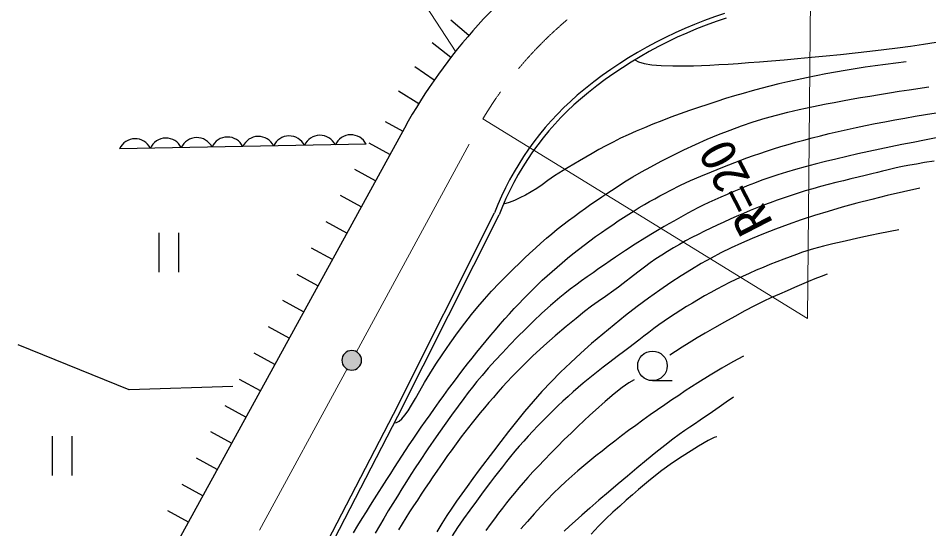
# Model space of a CAD drawing. Units: millimetres, scale not verified. Extents: x 40000 to 680000, y 20000 to 380000.
# Drawn here: x 217459 to 263702, y 290394 to 316345 of the extents above; entities that cross this region are included whole.
import ezdxf
from ezdxf.enums import TextEntityAlignment as Align

# ---------------------------------------------------------------- set-up
doc = ezdxf.new("R2010")
doc.units = ezdxf.units.MM
doc.header["$LTSCALE"] = 1000
doc.linetypes.add('CHAIN', pattern=[18.5, 12, -1.5, 3.5, -1.5])
for name, color, linetype, lineweight in [('M-BGD', 7, 'Continuous', 25), ('M-BMK', 2, 'CHAIN', 13), ('M-BMK-SRVR', 3, 'Continuous', 25), ('M-STR-HTXT', 7, 'Continuous', 13), ('M-STR-STRC', 7, 'Continuous', 25)]:
    doc.layers.add(name, color=color, linetype=linetype, lineweight=lineweight)
doc.styles.add('ＭＳ ゴシック', font='')
doc.styles.get('ＭＳ ゴシック').set_extended_font_data('MS Gothic')

msp = doc.modelspace()

# ---------------------------------------------------------------- hatches: boundary and pattern name
at = {"layer": 'M-BMK-SRVR'}
msp.add_hatch(color=256, dxfattribs=at).paths.add_polyline_path([(234895, 298957, 1), (233895, 298957, 1)])

# ---------------------------------------------------------------- linework, layer by layer
at = {"layer": 'M-BGD'}
for p, q in [((240344, 315471), (239433, 316252)), ((239436, 314356), (238486, 315090)), ((238586, 313197), (237600, 313881)), ((237796, 311995), (236777, 312629)), ((237069, 310755), (218058, 276058)), ((236087, 311102), (236988, 310608)), ((235126, 309935), (222607, 309709)), ((236338, 309421), (235285, 309997)), ((235607, 308086), (234554, 308663)), ((234875, 306752), (233823, 307328)), ((236518, 296226), (241647, 306446)), ((236741, 296112), (241876, 306345)), ((234144, 305417), (233092, 305994)), ((224592, 305433), (224592, 303433)), ((225592, 305433), (225592, 303433)), ((233413, 304083), (232361, 304659)), ((232682, 302748), (231629, 303325)), ((231951, 301414), (230898, 301990)), ((231219, 300079), (230167, 300656)), ((230488, 298745), (229436, 299321)), ((229757, 297410), (228705, 297987)), ((249668, 297924), (250668, 297924)), ((229026, 296075), (227973, 296652)), ((227175, 278183), (236518, 296226)), ((227401, 278075), (236741, 296112)), ((219182, 295103), (219182, 293103)), ((220182, 295103), (220182, 293103)), ((228295, 294741), (227242, 295318)), ((227563, 293406), (226511, 293983)), ((226832, 292072), (225780, 292649)), ((226101, 290737), (225049, 291314))]:
    msp.add_line(p, q, dxfattribs=at)
for points in [[(248773, 314225), (248962, 314123), (249249, 314041), (249634, 313980), (250119, 313940), (250702, 313920), (251031, 313918), (251384, 313921), (251761, 313929), (252162, 313942), (252589, 313961), (253041, 313984), (253519, 314013), (254023, 314046), (254553, 314085), (255110, 314128), (255707, 314177), (256353, 314232), (257037, 314293), (257750, 314359), (258483, 314430), (259226, 314505), (259969, 314584), (260704, 314665), (261421, 314749), (262110, 314835), (262775, 314927), (263429, 315027), (264073, 315133)], [(262554, 314133), (262022, 314068), (261497, 314000), (260978, 313928), (260465, 313853), (259958, 313773), (259456, 313690), (258959, 313604), (258467, 313513), (257979, 313418), (257496, 313319), (257020, 313217), (256551, 313112), (256089, 313003), (255633, 312890), (255180, 312773), (254731, 312652), (254283, 312526), (253835, 312395), (253386, 312258), (252934, 312116), (252476, 311967), (252011, 311811), (251542, 311648), (251073, 311479), (250606, 311307), (250146, 311131), (249695, 310954), (249258, 310776), (248837, 310597), (248436, 310421), (248050, 310240), (247672, 310053), (247305, 309861), (246949, 309667), (246606, 309474), (246278, 309283), (245965, 309098), (245670, 308921), (245393, 308755), (245137, 308602), (244702, 308330), (244358, 308091), (244070, 307879), (243801, 307688), (243517, 307512), (243222, 307351), (242940, 307209), (242663, 307086), (242385, 306980), (242098, 306889)], [(236568, 295779), (236676, 295791), (236798, 295860), (236934, 295985), (237086, 296162), (237256, 296389), (237439, 296674), (237634, 297020), (237848, 297412), (238087, 297836), (238357, 298278), (238670, 298757), (239021, 299282), (239394, 299824), (239772, 300356), (240139, 300847), (240479, 301284), (240806, 301684), (241139, 302071), (241499, 302468), (241909, 302899), (242138, 303132), (242380, 303376), (242634, 303629), (242897, 303886), (243168, 304146), (243444, 304406), (243722, 304664), (244002, 304916), (244280, 305160), (244554, 305393), (244830, 305618), (245113, 305841), (245399, 306060), (245688, 306274), (245977, 306484), (246264, 306688), (246547, 306886), (246823, 307076), (247091, 307259), (247349, 307433), (247822, 307748), (248254, 308025), (248673, 308280), (249107, 308530), (249585, 308793), (250116, 309076), (250679, 309365), (251264, 309653), (251856, 309931), (252443, 310190), (253024, 310430), (253608, 310657), (254196, 310870), (254790, 311070), (255390, 311257), (255974, 311424), (256540, 311571), (257123, 311707), (257760, 311844), (258486, 311989), (258890, 312066), (259318, 312146), (259765, 312227), (260230, 312308), (260709, 312390), (261200, 312472), (261699, 312553), (262202, 312633), (262708, 312712), (263703, 312862)], [(234492, 290196), (234714, 290562), (234931, 290915), (235144, 291258), (235353, 291593), (235561, 291922), (236177, 292898), (236374, 293208), (236565, 293508), (236754, 293801), (236941, 294090), (237129, 294377), (237320, 294664), (237516, 294955), (237718, 295252), (237928, 295557), (238147, 295871), (238373, 296191), (238603, 296517), (238839, 296846), (239077, 297176), (239318, 297505), (239559, 297831), (239801, 298153), (240041, 298468), (240278, 298774), (240514, 299073), (240749, 299369), (240984, 299661), (241220, 299949), (241456, 300233), (241692, 300513), (241929, 300788), (242166, 301058), (242405, 301323), (242644, 301583), (242883, 301836), (243121, 302084), (243358, 302325), (243595, 302562), (243833, 302794), (244074, 303023), (244319, 303249), (244568, 303474), (244822, 303697), (245082, 303919), (245351, 304143), (245628, 304366), (245912, 304589), (246201, 304810), (246492, 305028), (246784, 305242), (247076, 305451), (247365, 305654), (247649, 305850), (247927, 306038), (248200, 306218), (248470, 306391), (248736, 306558), (249000, 306718), (249263, 306874), (249525, 307025), (249786, 307172), (250048, 307315), (250311, 307455), (250576, 307593), (251097, 307853), (251608, 308093), (252125, 308320), (252664, 308544), (253239, 308773), (253540, 308890), (253844, 309008), (254154, 309125), (254469, 309243), (254792, 309360), (255124, 309477), (255466, 309592), (255819, 309707), (256185, 309820), (256564, 309932), (256957, 310043), (257363, 310153), (257780, 310263), (258208, 310371), (258646, 310479), (259095, 310585), (259553, 310690), (260019, 310792), (260494, 310892), (260976, 310990), (261468, 311085), (261971, 311178), (262484, 311269), (263006, 311359), (263536, 311446), (264074, 311532)], [(264069, 310258), (263485, 310148), (262908, 310036), (262337, 309923), (261775, 309807), (261215, 309689), (260653, 309568), (260093, 309444), (259537, 309318), (258988, 309189), (258451, 309058), (257928, 308925), (257423, 308792), (256938, 308657), (256478, 308522), (256041, 308386), (255625, 308247), (255228, 308106), (254848, 307964), (254483, 307820), (254132, 307676), (253793, 307533), (253463, 307390), (253143, 307249), (252829, 307109), (252528, 306972), (252245, 306837), (251976, 306704), (251719, 306571), (251471, 306439), (251229, 306306), (250990, 306171), (250750, 306034), (250508, 305895), (250260, 305751), (249764, 305460), (249280, 305166), (248795, 304862), (248301, 304540), (247786, 304195), (247515, 304010), (247234, 303816), (246945, 303616), (246652, 303411), (246357, 303201), (246064, 302989), (245776, 302777), (245495, 302566), (245225, 302357), (244969, 302152), (244492, 301749), (244046, 301347), (243625, 300946), (243220, 300548), (242823, 300151), (242430, 299750), (242047, 299345), (241679, 298944), (241333, 298556), (241016, 298191), (240748, 297874), (240527, 297600), (240318, 297329), (240090, 297020), (239809, 296635), (239467, 296166), (239088, 295640), (238681, 295067), (238259, 294457), (237835, 293820), (237620, 293489), (237399, 293146), (237174, 292791), (236945, 292428), (236715, 292057), (236484, 291681), (236254, 291302), (236026, 290923), (235801, 290544), (235582, 290167)], [(263976, 309086), (263488, 309004), (263075, 308934), (262732, 308873), (262445, 308818), (262200, 308768), (261982, 308720), (261778, 308672), (261572, 308622), (261351, 308566), (261100, 308504), (260805, 308432), (260473, 308352), (260120, 308268), (259751, 308180), (259370, 308087), (258982, 307991), (258589, 307891), (258197, 307787), (257809, 307680), (257430, 307570), (257063, 307456), (256705, 307340), (256351, 307219), (255999, 307095), (255651, 306967), (255306, 306836), (254963, 306701), (254624, 306564), (254286, 306423), (253951, 306279), (253619, 306132), (253288, 305983), (252958, 305831), (252630, 305675), (252304, 305517), (251982, 305356), (251663, 305191), (251348, 305022), (251038, 304851), (250733, 304675), (250433, 304495), (250138, 304308), (249844, 304110), (249554, 303905), (249267, 303695), (248986, 303484), (248711, 303274), (248186, 302869), (247937, 302679), (247699, 302502), (247278, 302199), (246917, 301945), (246576, 301702), (246214, 301430), (245792, 301091), (245290, 300672), (244734, 300198), (244154, 299689), (243581, 299167), (243045, 298651), (242793, 298395), (242544, 298135), (242298, 297872), (242057, 297606), (241820, 297340), (241588, 297073), (241361, 296808), (241139, 296545), (240923, 296285), (240713, 296030), (240512, 295782), (240320, 295540), (240137, 295303), (239959, 295069), (239786, 294835), (239614, 294599), (239442, 294360), (239268, 294114), (239090, 293861), (238906, 293597), (238716, 293324), (238523, 293042), (238326, 292753), (238127, 292459), (237928, 292160), (237729, 291858), (237532, 291554), (237338, 291249), (237147, 290944), (236961, 290641), (236780, 290336)], [(263251, 307713), (262410, 307523), (261596, 307331), (260809, 307136), (260046, 306937), (259308, 306734), (258592, 306526), (257896, 306311), (257220, 306091), (256563, 305862), (255922, 305626), (255309, 305388), (254732, 305152), (254185, 304914), (253659, 304672), (253149, 304420), (252648, 304156), (252149, 303876), (251644, 303577), (251128, 303255), (250594, 302906), (250039, 302526), (249469, 302119), (248889, 301687), (248305, 301236), (247722, 300769), (247144, 300291), (246579, 299807), (246029, 299319), (245501, 298833), (245000, 298353), (244522, 297869), (244059, 297373), (243612, 296868), (243179, 296358), (242761, 295846), (242356, 295336), (241966, 294832), (241589, 294337), (240874, 293389), (240548, 292954), (240252, 292552), (239981, 292173), (239725, 291806), (239478, 291440), (239232, 291064), (238979, 290666), (238712, 290236)], [(262173, 305590), (261210, 305398), (260733, 305300), (260255, 305198), (259295, 304981), (258828, 304877), (258352, 304763), (257846, 304624), (257291, 304446), (256988, 304340), (256668, 304223), (256334, 304098), (255989, 303965), (255638, 303825), (255284, 303680), (254931, 303531), (254581, 303378), (254240, 303223), (253909, 303067), (253586, 302907), (253264, 302743), (252944, 302575), (252627, 302403), (252313, 302227), (252003, 302049), (251697, 301868), (251397, 301686), (251102, 301503), (250814, 301319), (250533, 301134), (250261, 300947), (249995, 300758), (249734, 300567), (249477, 300375), (249223, 300181), (248971, 299985), (248464, 299592), (248206, 299394), (247948, 299197), (247431, 298806), (247173, 298610), (246916, 298412), (246659, 298211), (246402, 298006), (246146, 297796), (245891, 297580), (245637, 297357), (245382, 297125), (245124, 296886), (244866, 296641), (244607, 296390), (244350, 296136), (244096, 295879), (243845, 295620), (243600, 295361), (243361, 295103), (243129, 294848), (242903, 294592), (242682, 294333), (242465, 294071), (242253, 293809), (242046, 293547), (241843, 293286), (241645, 293028), (241452, 292773), (241079, 292279), (240725, 291805), (240390, 291343), (240073, 290895), (239776, 290459), (239498, 290036)], [(258541, 303337), (258237, 303220), (257919, 303095), (257587, 302961), (257240, 302816), (256879, 302661), (256504, 302497), (256116, 302327), (255712, 302144), (255291, 301945), (254849, 301725), (254368, 301473), (253850, 301192), (253322, 300899), (252813, 300611), (252352, 300343), (251933, 300095), (251539, 299854), (251175, 299625), (250846, 299410), (250559, 299213)], [(228366, 297624), (223095, 297454), (217459, 299737)], [(254284, 299164), (253759, 298881), (253197, 298561), (252602, 298204), (251980, 297816), (251337, 297399), (251002, 297176), (250654, 296942), (250295, 296697), (249928, 296443), (249558, 296183), (249186, 295919), (248817, 295652), (248454, 295384), (248100, 295118), (247758, 294856), (247428, 294600), (247107, 294348), (246793, 294098), (246484, 293849), (246178, 293596), (245875, 293338), (245571, 293072), (245267, 292795), (244960, 292506), (244649, 292200), (244328, 291872), (243997, 291521), (243660, 291153), (243321, 290773), (242984, 290387)], [(248733, 297970), (248465, 297815), (248124, 297574), (247721, 297255), (247265, 296869), (246768, 296426), (246495, 296174), (246194, 295892), (245873, 295586), (245537, 295262), (245193, 294925), (244849, 294583), (244510, 294242), (244183, 293908), (243876, 293586), (243594, 293284), (243337, 293001), (243099, 292730), (242875, 292469), (242662, 292213), (242458, 291960), (242258, 291706), (242059, 291448), (241857, 291183), (241651, 290907), (241435, 290618), (241210, 290313)], [(253779, 297092), (253404, 296823), (253054, 296576), (252723, 296345), (252095, 295909), (251812, 295718), (251560, 295553), (251310, 295388), (251033, 295195), (250701, 294948), (250298, 294634), (249845, 294270), (249362, 293877), (248872, 293472), (248396, 293076), (247921, 292676), (247431, 292259), (246948, 291843), (246493, 291447), (246086, 291089), (245744, 290785), (245452, 290523), (245186, 290279)], [(252946, 295065), (252809, 295041), (252493, 294886), (252009, 294594), (251632, 294357), (251186, 294075), (250683, 293742), (250138, 293351), (249562, 292896), (249266, 292648), (248964, 292394), (248653, 292128), (248334, 291849), (248004, 291553), (247662, 291236), (247306, 290895), (246935, 290528), (246548, 290129)]]:
    msp.add_lwpolyline(points, dxfattribs=at)
msp.add_circle((249668, 298674), 750, dxfattribs=at)
for centre, radius, start, end in [((261705, 297142), 28147, 124.7345, 151.0761), ((260145, 295487), 22169, 107.9104, 130.1672), ((260145, 295487), 21919, 107.8983, 130.1627), ((255771, 300996), 15139, 130.9619, 158.898), ((255771, 300996), 14889, 130.9686, 158.9444), ((228091, 309445), 862, 25.8834, 156.1918), ((229655, 309474), 862, 25.8834, 156.1918), ((231220, 309502), 862, 25.8834, 156.1918), ((232785, 309531), 862, 25.8834, 156.1918), ((234350, 309559), 862, 25.8834, 156.1918), ((223396, 309360), 862, 25.8834, 156.1918), ((224961, 309389), 862, 25.8834, 156.1918), ((226526, 309417), 862, 25.8834, 156.1918)]:
    msp.add_arc(centre, radius, start, end, dxfattribs=at)
at = {"layer": 'M-BMK'}
for p, q in [((234634, 299397), (241056, 311231)), ((220889, 274072), (234157, 298518))]:
    msp.add_line(p, q, dxfattribs=at)
msp.add_arc((258221, 300966), 20000, 91.4353, 149.1195, dxfattribs=at)
at = {"layer": 'M-BMK-SRVR'}
msp.add_lwpolyline([(234895, 298957, 1), (233895, 298957, 1)], format="xyb", close=True, dxfattribs=at)
at = {"layer": 'M-STR-HTXT'}
for p, q in [((239681, 314639), (225959, 335712)), ((257540, 301089), (257720, 320960)), ((241056, 311231), (257540, 301089))]:
    msp.add_line(p, q, dxfattribs=at)

# ---------------------------------------------------------------- texts
at = {"layer": 'M-STR-STRC', "style": 'ＭＳ ゴシック'}
msp.add_text('R=20', height=1833, rotation=117.333, dxfattribs=at).set_placement((256311, 306183), align=Align.BOTTOM_LEFT)

doc.saveas('drawing.dxf')
